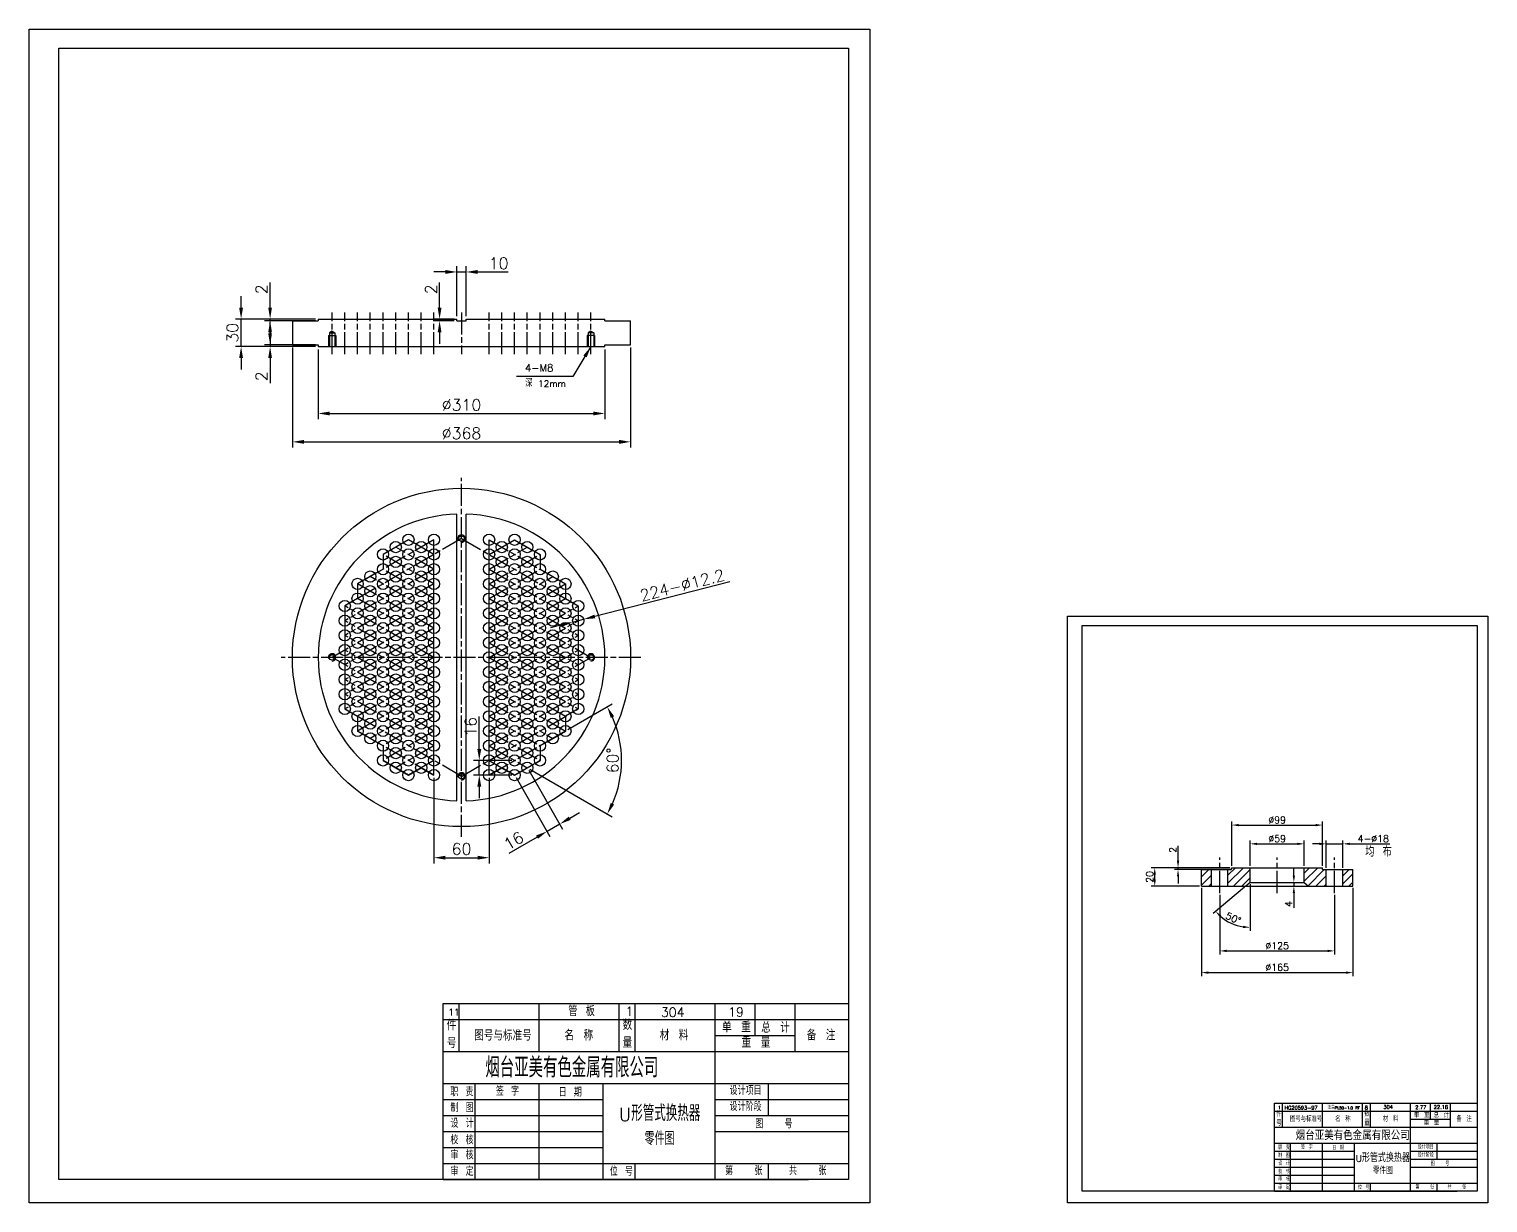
# Model space of a CAD drawing. Header units: millimetres. Extents: x 2215 to 13516, y 3399 to 7964.
# Drawn here: x 2215 to 3803, y 3401 to 4677 of the extents above; entities that cross this region are included whole.
import ezdxf

# ---------------------------------------------------------------- set-up
doc = ezdxf.new("R2010")
doc.units = ezdxf.units.MM
doc.linetypes.add('ACAD_ISO08W100', pattern=[36, 24, -3, 6, -3])
for name, color, linetype in [('中心线', 1, 'ACAD_ISO08W100'), ('实线', 6, 'Continuous'), ('文本', 4, 'Continuous'), ('标注', 3, 'Continuous')]:
    doc.layers.add(name, color=color, linetype=linetype)
doc.styles.get("Standard").update_dxf_attribs({"font": 'txt', "bigfont": 'gbcbig.shx'})
doc.dimstyles.new('ISO-25', dxfattribs={"dimtxt": 2.5, "dimasz": 2.5, "dimexe": 1.25, "dimexo": 0.625, "dimtad": 1, "dimtxsty": 'Standard', "dimcen": 2.5, "dimadec": 0, "dimazin": 0, "dimtfac": 1, "dimtmove": 0, "dimatfit": 3, "dimfxl": 0, "dimarcsym": 0})

# ---------------------------------------------------------------- blocks, each defined once
blk = doc.blocks.new('*D27')
at = {"layer": 'Defpoints', "color": 0}
for p in [(2446, 4362.1), (2529.9, 4362.1), (2529.9, 4332.1)]:
    blk.add_point(p, dxfattribs=at)
at = {"layer": '标注', "color": 3, "lineweight": -2}
for p, q in [((2446, 4374.6), (2446, 4387.1)), ((2526.8, 4362.1), (2439.8, 4362.1)), ((2446, 4332.1), (2446, 4362.1)), ((2526.8, 4332.1), (2439.8, 4332.1)), ((2446, 4319.6), (2446, 4307.1))]:
    blk.add_line(p, q, dxfattribs=at)
at = {"layer": '标注', "color": 3}
for points in [[(2443.9, 4374.6), (2448.1, 4374.6), (2446, 4362.1)], [(2443.9, 4319.6), (2448.1, 4319.6), (2446, 4332.1)]]:
    blk.add_solid(points, dxfattribs=at)
at = {"layer": '标注', "color": 4, "insert": (2436.6, 4347.1), "char_height": 12.5, "attachment_point": 5, "rotation": 90}
blk.add_mtext('30', dxfattribs=at)
blk = doc.blocks.new('*D28')
at = {"layer": 'Defpoints', "color": 0}
for p in [(2529.9, 4334.1), (2477.6, 4332.1), (2529.9, 4332.1)]:
    blk.add_point(p, dxfattribs=at)
at = {"layer": '标注', "color": 3, "lineweight": -2}
for p, q in [((2477.6, 4346.6), (2477.6, 4359.1)), ((2526.8, 4334.1), (2471.3, 4334.1)), ((2477.6, 4334.1), (2477.6, 4332.1)), ((2526.8, 4332.1), (2471.3, 4332.1)), ((2477.6, 4319.6), (2477.6, 4292.5))]:
    blk.add_line(p, q, dxfattribs=at)
at = {"layer": '标注', "color": 3}
for points in [[(2475.5, 4346.6), (2479.6, 4346.6), (2477.6, 4334.1)], [(2475.5, 4319.6), (2479.6, 4319.6), (2477.6, 4332.1)]]:
    blk.add_solid(points, dxfattribs=at)
at = {"layer": '标注', "color": 4, "insert": (2468.2, 4299.8), "char_height": 12.5, "attachment_point": 5, "rotation": 90}
blk.add_mtext('2', dxfattribs=at)
blk = doc.blocks.new('*D29')
at = {"layer": 'Defpoints', "color": 0}
for p in [(2477.6, 4362.1), (2529.9, 4362.1), (2529.9, 4360.1)]:
    blk.add_point(p, dxfattribs=at)
at = {"layer": '标注', "color": 3, "lineweight": -2}
for p, q in [((2477.6, 4374.6), (2477.6, 4401.7)), ((2526.8, 4362.1), (2471.3, 4362.1)), ((2526.8, 4360.1), (2471.3, 4360.1)), ((2477.6, 4360.1), (2477.6, 4362.1)), ((2477.6, 4347.6), (2477.6, 4335.1))]:
    blk.add_line(p, q, dxfattribs=at)
at = {"layer": '标注', "color": 3}
for points in [[(2475.5, 4374.6), (2479.6, 4374.6), (2477.6, 4362.1)], [(2475.5, 4347.6), (2479.6, 4347.6), (2477.6, 4360.1)]]:
    blk.add_solid(points, dxfattribs=at)
at = {"layer": '标注', "color": 4, "insert": (2468.2, 4394.4), "char_height": 12.5, "attachment_point": 5, "rotation": 90}
blk.add_mtext('2', dxfattribs=at)
blk = doc.blocks.new('*D30')
at = {"layer": 'Defpoints', "color": 0}
for p in [(2501.9, 4334.1), (2869.9, 4334.1), (2869.9, 4228.5)]:
    blk.add_point(p, dxfattribs=at)
at = {"layer": '标注', "color": 3, "lineweight": -2}
for p, q in [((2501.9, 4331), (2501.9, 4222.2)), ((2869.9, 4331), (2869.9, 4222.2)), ((2514.4, 4228.5), (2857.4, 4228.5))]:
    blk.add_line(p, q, dxfattribs=at)
at = {"layer": '标注', "color": 3}
for points in [[(2514.4, 4230.6), (2514.4, 4226.4), (2501.9, 4228.5)], [(2857.4, 4230.6), (2857.4, 4226.4), (2869.9, 4228.5)]]:
    blk.add_solid(points, dxfattribs=at)
at = {"layer": '标注', "color": 4, "insert": (2685.9, 4237.8), "char_height": 12.5, "attachment_point": 5}
blk.add_mtext('%%C368', dxfattribs=at)
blk = doc.blocks.new('*D31')
at = {"layer": 'Defpoints', "color": 0}
for p in [(2529.9, 4332.1), (2841.9, 4332.1), (2841.9, 4259.4)]:
    blk.add_point(p, dxfattribs=at)
at = {"layer": '标注', "color": 3, "lineweight": -2}
for p, q in [((2529.9, 4329), (2529.9, 4253.1)), ((2841.9, 4329), (2841.9, 4253.1)), ((2542.4, 4259.4), (2829.4, 4259.4))]:
    blk.add_line(p, q, dxfattribs=at)
at = {"layer": '标注', "color": 3}
for points in [[(2542.4, 4261.4), (2542.4, 4257.3), (2529.9, 4259.4)], [(2829.4, 4261.4), (2829.4, 4257.3), (2841.9, 4259.4)]]:
    blk.add_solid(points, dxfattribs=at)
at = {"layer": '标注', "color": 4, "insert": (2685.9, 4268.7), "char_height": 12.5, "attachment_point": 5}
blk.add_mtext('%%C310', dxfattribs=at)
blk = doc.blocks.new('*D32')
at = {"layer": 'Defpoints', "color": 0}
for p in [(2662, 4362.1), (2680.9, 4362.1), (2680.9, 4360.1)]:
    blk.add_point(p, dxfattribs=at)
at = {"layer": '标注', "color": 3, "lineweight": -2}
for p, q in [((2662, 4374.6), (2662, 4401.7)), ((2677.8, 4362.1), (2655.7, 4362.1)), ((2677.8, 4360.1), (2655.7, 4360.1)), ((2662, 4360.1), (2662, 4362.1)), ((2662, 4347.6), (2662, 4335.1))]:
    blk.add_line(p, q, dxfattribs=at)
at = {"layer": '标注', "color": 3}
for points in [[(2659.9, 4374.6), (2664.1, 4374.6), (2662, 4362.1)], [(2659.9, 4347.6), (2664.1, 4347.6), (2662, 4360.1)]]:
    blk.add_solid(points, dxfattribs=at)
at = {"layer": '标注', "color": 4, "insert": (2652.6, 4394.4), "char_height": 12.5, "attachment_point": 5, "rotation": 90}
blk.add_mtext('2', dxfattribs=at)
blk = doc.blocks.new('*D33')
at = {"layer": 'Defpoints', "color": 0}
for p in [(2690.9, 4413.3), (2680.9, 4362.1), (2690.9, 4362.1)]:
    blk.add_point(p, dxfattribs=at)
at = {"layer": '标注', "color": 3, "lineweight": -2}
for p, q in [((2668.4, 4413.3), (2655.9, 4413.3)), ((2680.9, 4365.2), (2680.9, 4419.5)), ((2680.9, 4413.3), (2690.9, 4413.3)), ((2690.9, 4365.2), (2690.9, 4419.5)), ((2703.4, 4413.3), (2736.7, 4413.3))]:
    blk.add_line(p, q, dxfattribs=at)
at = {"layer": '标注', "color": 3}
for points in [[(2668.4, 4415.4), (2668.4, 4411.2), (2680.9, 4413.3)], [(2703.4, 4415.4), (2703.4, 4411.2), (2690.9, 4413.3)]]:
    blk.add_solid(points, dxfattribs=at)
at = {"layer": '标注', "color": 4, "insert": (2726.3, 4422.6), "char_height": 12.5, "attachment_point": 5}
blk.add_mtext('10', dxfattribs=at)
blk = doc.blocks.new('*D34')
at = {"layer": 'Defpoints', "color": 0}
for p in [(2807, 4032.5), (2818.8, 4035.5)]:
    blk.add_point(p, dxfattribs=at)
at = {"layer": '文本', "color": 3, "lineweight": -2}
for p, q in [((2977.8, 4076.1), (2830.9, 4038.6)), ((2807, 4032.5), (2818.8, 4035.5)), ((2794.8, 4029.4), (2782.7, 4026.3))]:
    blk.add_line(p, q, dxfattribs=at)
at = {"layer": '文本', "color": 3}
for points in [[(2794.3, 4031.4), (2795.4, 4027.4), (2807, 4032.5)], [(2830.4, 4040.6), (2831.4, 4036.6), (2818.8, 4035.5)]]:
    blk.add_solid(points, dxfattribs=at)
at = {"layer": '文本', "color": 4, "insert": (2926, 4072.6), "char_height": 12.5, "attachment_point": 5, "rotation": 14.3156}
blk.add_mtext('224-%%c12.2', dxfattribs=at)
blk = doc.blocks.new('*D35')
at = {"layer": 'Defpoints', "color": 0}
for p in [(2655.9, 3866), (2715.9, 3866), (2715.9, 3776.2)]:
    blk.add_point(p, dxfattribs=at)
at = {"layer": '文本', "color": 3, "lineweight": -2}
for p, q in [((2655.9, 3862.9), (2655.9, 3770)), ((2715.9, 3862.9), (2715.9, 3770)), ((2668.4, 3776.2), (2703.4, 3776.2))]:
    blk.add_line(p, q, dxfattribs=at)
at = {"layer": '文本', "color": 3}
for points in [[(2668.4, 3778.3), (2668.4, 3774.1), (2655.9, 3776.2)], [(2703.4, 3778.3), (2703.4, 3774.1), (2715.9, 3776.2)]]:
    blk.add_solid(points, dxfattribs=at)
at = {"layer": '文本', "color": 4, "insert": (2685.9, 3785.6), "char_height": 12.5, "attachment_point": 5}
blk.add_mtext('60', dxfattribs=at)
blk = doc.blocks.new('*D36')
at = {"layer": 'Defpoints', "color": 0}
for p in [(2757.4, 3874), (2743.6, 3866), (2792.8, 3812.8)]:
    blk.add_point(p, dxfattribs=at)
at = {"layer": '文本', "color": 3, "lineweight": -2}
for p, q in [((2745.2, 3863.3), (2782, 3799.4)), ((2759, 3871.3), (2795.9, 3807.4)), ((2792.8, 3812.8), (2778.9, 3804.8)), ((2803.6, 3819.1), (2814.4, 3825.3)), ((2768.1, 3798.6), (2737.4, 3780.9))]:
    blk.add_line(p, q, dxfattribs=at)
at = {"layer": '文本', "color": 3}
for points in [[(2802.5, 3820.9), (2804.6, 3817.3), (2792.8, 3812.8)], [(2767, 3800.4), (2769.1, 3796.8), (2778.9, 3804.8)]]:
    blk.add_solid(points, dxfattribs=at)
at = {"layer": '文本', "color": 4, "insert": (2742.6, 3794.7), "char_height": 12.5, "attachment_point": 5, "rotation": 30}
blk.add_mtext('16', dxfattribs=at)
blk = doc.blocks.new('*D37')
at = {"layer": 'Defpoints', "color": 0}
for p in [(2705.2, 3882), (2743.6, 3882), (2743.6, 3866)]:
    blk.add_point(p, dxfattribs=at)
at = {"layer": '文本', "color": 3, "lineweight": -2}
for p, q in [((2705.2, 3894.5), (2705.2, 3929.9)), ((2740.5, 3882), (2698.9, 3882)), ((2705.2, 3866), (2705.2, 3882)), ((2740.5, 3866), (2698.9, 3866)), ((2705.2, 3853.5), (2705.2, 3841))]:
    blk.add_line(p, q, dxfattribs=at)
at = {"layer": '文本', "color": 3}
for points in [[(2703.1, 3894.5), (2707.3, 3894.5), (2705.2, 3882)], [(2703.1, 3853.5), (2707.3, 3853.5), (2705.2, 3866)]]:
    blk.add_solid(points, dxfattribs=at)
at = {"layer": '文本', "color": 4, "insert": (2695.8, 3918.5), "char_height": 12.5, "attachment_point": 5, "rotation": 90}
blk.add_mtext('16', dxfattribs=at)
blk = doc.blocks.new('*D38')
at = {"layer": 'Defpoints', "color": 0}
for p in [(3603, 3791.3), (3544, 3765.3), (3603, 3765.3)]:
    blk.add_point(p, dxfattribs=at)
at = {"layer": '标注', "color": 3, "lineweight": -2}
for p, q in [((3544, 3767.2), (3544, 3795)), ((3603, 3767.2), (3603, 3795)), ((3551.5, 3791.3), (3595.5, 3791.3))]:
    blk.add_line(p, q, dxfattribs=at)
at = {"layer": '标注', "color": 3}
for points in [[(3551.5, 3792.5), (3551.5, 3790), (3544, 3791.3)], [(3595.5, 3792.5), (3595.5, 3790), (3603, 3791.3)]]:
    blk.add_solid(points, dxfattribs=at)
at = {"layer": '标注', "color": 4, "insert": (3573.5, 3796.9), "char_height": 7.5, "attachment_point": 5}
blk.add_mtext('%%c59', dxfattribs=at)
blk = doc.blocks.new('*D39')
at = {"layer": 'Defpoints', "color": 0}
for p in [(3623, 3811.7), (3524, 3765.3), (3623, 3765.3)]:
    blk.add_point(p, dxfattribs=at)
at = {"layer": '标注', "color": 3, "lineweight": -2}
for p, q in [((3524, 3767.2), (3524, 3815.4)), ((3531.5, 3811.7), (3615.5, 3811.7)), ((3623, 3767.2), (3623, 3815.4))]:
    blk.add_line(p, q, dxfattribs=at)
at = {"layer": '标注', "color": 3}
for points in [[(3531.5, 3812.9), (3531.5, 3810.4), (3524, 3811.7)], [(3615.5, 3812.9), (3615.5, 3810.4), (3623, 3811.7)]]:
    blk.add_solid(points, dxfattribs=at)
at = {"layer": '标注', "color": 4, "insert": (3573.5, 3817.3), "char_height": 7.5, "attachment_point": 5}
blk.add_mtext('%%c99', dxfattribs=at)
blk = doc.blocks.new('*D40')
at = {"layer": 'Defpoints', "color": 0}
for p in [(3511, 3737.7), (3636, 3737.7), (3636, 3674.8)]:
    blk.add_point(p, dxfattribs=at)
at = {"layer": '标注', "color": 3, "lineweight": -2}
for p, q in [((3511, 3735.9), (3511, 3671.1)), ((3636, 3735.9), (3636, 3671.1)), ((3518.5, 3674.8), (3628.5, 3674.8))]:
    blk.add_line(p, q, dxfattribs=at)
at = {"layer": '标注', "color": 3}
for points in [[(3518.5, 3676.1), (3518.5, 3673.6), (3511, 3674.8)], [(3628.5, 3676.1), (3628.5, 3673.6), (3636, 3674.8)]]:
    blk.add_solid(points, dxfattribs=at)
at = {"layer": '标注', "color": 4, "insert": (3573.5, 3680.4), "char_height": 7.5, "attachment_point": 5}
blk.add_mtext('%%c125', dxfattribs=at)
blk = doc.blocks.new('*D41')
at = {"layer": 'Defpoints', "color": 0}
for p in [(3491, 3745.3), (3656, 3745.3), (3656, 3651.2)]:
    blk.add_point(p, dxfattribs=at)
at = {"layer": '标注', "color": 3, "lineweight": -2}
for p, q in [((3491, 3743.4), (3491, 3647.5)), ((3656, 3743.4), (3656, 3647.5)), ((3498.5, 3651.2), (3648.5, 3651.2))]:
    blk.add_line(p, q, dxfattribs=at)
at = {"layer": '标注', "color": 3}
for points in [[(3498.5, 3652.5), (3498.5, 3650), (3491, 3651.2)], [(3648.5, 3652.5), (3648.5, 3650), (3656, 3651.2)]]:
    blk.add_solid(points, dxfattribs=at)
at = {"layer": '标注', "color": 4, "insert": (3573.5, 3656.9), "char_height": 7.5, "attachment_point": 5}
blk.add_mtext('%%c165', dxfattribs=at)
blk = doc.blocks.new('*D42')
at = {"layer": 'Defpoints', "color": 0}
for p in [(3440.3, 3765.3), (3524, 3765.3), (3491, 3745.3)]:
    blk.add_point(p, dxfattribs=at)
at = {"layer": '标注', "color": 3, "lineweight": -2}
for p, q in [((3522.1, 3765.3), (3436.5, 3765.3)), ((3440.3, 3752.8), (3440.3, 3757.8)), ((3489.1, 3745.3), (3436.5, 3745.3))]:
    blk.add_line(p, q, dxfattribs=at)
at = {"layer": '标注', "color": 3}
for points in [[(3439, 3757.8), (3441.5, 3757.8), (3440.3, 3765.3)], [(3439, 3752.8), (3441.5, 3752.8), (3440.3, 3745.3)]]:
    blk.add_solid(points, dxfattribs=at)
at = {"layer": '标注', "color": 4, "insert": (3434.7, 3755.3), "char_height": 7.5, "attachment_point": 5, "rotation": 90}
blk.add_mtext('20', dxfattribs=at)
blk = doc.blocks.new('*D43')
at = {"layer": 'Defpoints', "color": 0}
for p in [(3465.6, 3765.3), (3524, 3765.3), (3524, 3763.3)]:
    blk.add_point(p, dxfattribs=at)
at = {"layer": '标注', "color": 3, "lineweight": -2}
for p, q in [((3465.6, 3772.8), (3465.6, 3789.1)), ((3522.1, 3765.3), (3461.9, 3765.3)), ((3522.1, 3763.3), (3461.9, 3763.3)), ((3465.6, 3763.3), (3465.6, 3765.3)), ((3465.6, 3755.8), (3465.6, 3748.3))]:
    blk.add_line(p, q, dxfattribs=at)
at = {"layer": '标注', "color": 3}
for points in [[(3464.4, 3772.8), (3466.9, 3772.8), (3465.6, 3765.3)], [(3464.4, 3755.8), (3466.9, 3755.8), (3465.6, 3763.3)]]:
    blk.add_solid(points, dxfattribs=at)
at = {"layer": '标注', "color": 4, "insert": (3460, 3784.7), "char_height": 7.5, "attachment_point": 5, "rotation": 90}
blk.add_mtext('2', dxfattribs=at)
blk = doc.blocks.new('*D44')
at = {"layer": 'Defpoints', "color": 0}
for p in [(3573.5, 3749.2), (3573.5, 3745.3), (3591.7, 3745.3)]:
    blk.add_point(p, dxfattribs=at)
at = {"layer": '标注', "color": 3, "lineweight": -2}
for p, q in [((3591.7, 3756.7), (3591.7, 3764.2)), ((3575.4, 3749.2), (3595.4, 3749.2)), ((3591.7, 3749.2), (3591.7, 3745.3)), ((3575.4, 3745.3), (3595.4, 3745.3)), ((3591.7, 3737.8), (3591.7, 3721.6))]:
    blk.add_line(p, q, dxfattribs=at)
at = {"layer": '标注', "color": 3}
for points in [[(3590.4, 3756.7), (3592.9, 3756.7), (3591.7, 3749.2)], [(3590.4, 3737.8), (3592.9, 3737.8), (3591.7, 3745.3)]]:
    blk.add_solid(points, dxfattribs=at)
at = {"layer": '标注', "color": 4, "insert": (3586.1, 3725.9), "char_height": 7.5, "attachment_point": 5, "rotation": 90}
blk.add_mtext('4', dxfattribs=at)
blk = doc.blocks.new('*D45')
at = {"layer": 'Defpoints', "color": 0}
for p in [(3544, 3765.3), (3544, 3749.2), (3544, 3749.2), (3539.3, 3745.3), (3517.1, 3708.4)]:
    blk.add_point(p, dxfattribs=at)
at = {"layer": '标注', "color": 3, "lineweight": -2}
for p, q in [((3544, 3747.4), (3544, 3696.6)), ((3537.9, 3744.1), (3503.7, 3715.4))]:
    blk.add_line(p, q, dxfattribs=at)
blk.add_arc((3544, 3749.2), 48.8, 228.8093, 261.1907, dxfattribs=at)
at = {"layer": '标注', "color": 3}
for points in [[(3510.9, 3711.6), (3512.7, 3713.4), (3506.6, 3717.8)], [(3536.6, 3702.2), (3536.4, 3699.7), (3544, 3700.4)]]:
    blk.add_solid(points, dxfattribs=at)
at = {"layer": '标注', "color": 4, "insert": (3525.8, 3710.3), "char_height": 7.5, "attachment_point": 5, "rotation": 335}
blk.add_mtext('50°', dxfattribs=at)
blk = doc.blocks.new('*D46')
at = {"layer": 'Defpoints', "color": 0}
for p in [(3645, 3791.3), (3627, 3763.3), (3645, 3763.3)]:
    blk.add_point(p, dxfattribs=at)
at = {"layer": '标注', "color": 3, "lineweight": -2}
for p, q in [((3627, 3765.2), (3627, 3795)), ((3645, 3765.2), (3645, 3795)), ((3619.5, 3791.3), (3612, 3791.3)), ((3627, 3791.3), (3645, 3791.3)), ((3652.5, 3791.3), (3696.2, 3791.3))]:
    blk.add_line(p, q, dxfattribs=at)
at = {"layer": '标注', "color": 3}
for points in [[(3619.5, 3792.5), (3619.5, 3790), (3627, 3791.3)], [(3652.5, 3792.5), (3652.5, 3790), (3645, 3791.3)]]:
    blk.add_solid(points, dxfattribs=at)
at = {"layer": '标注', "color": 4, "insert": (3678.1, 3796.9), "char_height": 7.5, "attachment_point": 5}
blk.add_mtext('4-%%c18', dxfattribs=at)
blk = doc.blocks.new('*D100')
at = {"layer": 'Defpoints', "color": 0}
for p in [(2799, 3914), (2715.9, 3898), (2757.4, 3874), (2715.9, 3866), (2858.3, 3861.8)]:
    blk.add_point(p, dxfattribs=at)
at = {"layer": '标注', "color": 3, "lineweight": -2}
for p, q in [((2801.7, 3915.6), (2849.9, 3943.4)), ((2760.2, 3872.4), (2849.9, 3820.6))]:
    blk.add_line(p, q, dxfattribs=at)
blk.add_arc((2743.6, 3882), 116.5, 336.1516, 23.8484, dxfattribs=at)
at = {"layer": '标注', "color": 3}
for points in [[(2848.3, 3928.2), (2852, 3930), (2844.5, 3940.2)], [(2852, 3834), (2848.3, 3835.9), (2844.5, 3823.8)]]:
    blk.add_solid(points, dxfattribs=at)
at = {"layer": '标注', "color": 4, "insert": (2850.3, 3882), "char_height": 12.5, "attachment_point": 5, "rotation": 90}
blk.add_mtext('60°', dxfattribs=at)

msp = doc.modelspace()

# ---------------------------------------------------------------- hatches: boundary and pattern name
at = {"layer": '实线'}
h = msp.add_hatch(dxfattribs=at)
h.set_pattern_fill('ANSI31', color=256, scale=2, style=0)
h.set_pattern_definition([(45, (-425.919, 0), (-4.490128, 4.490128), [])])
h.paths.add_polyline_path([(3501.981, 3763.311), (3490.981, 3763.311), (3490.981, 3745.311), (3501.981, 3745.311)])
h.paths.add_polyline_path([(3539.314, 3745.311), (3543.981, 3749.227), (3543.981, 3765.311), (3523.981, 3765.311), (3523.981, 3763.311), (3519.981, 3763.311), (3519.981, 3745.311)])
h.paths.add_polyline_path([(3602.981, 3765.311), (3602.981, 3749.227), (3607.648, 3745.311), (3626.981, 3745.311), (3626.981, 3763.311), (3622.981, 3763.311), (3622.981, 3765.311)])
h.paths.add_polyline_path([(3655.981, 3763.311), (3644.981, 3763.311), (3644.981, 3745.311), (3655.981, 3745.311)])

# ---------------------------------------------------------------- linework, layer by layer
at = {"layer": '中心线'}
for p, q in [((2545.026, 4323.8), (2545.026, 4369.258)), ((2558.882, 4323.8), (2558.882, 4369.258)), ((2572.738, 4323.8), (2572.738, 4369.258)), ((2586.595, 4323.8), (2586.595, 4369.258)), ((2600.451, 4323.8), (2600.451, 4369.258)), ((2614.308, 4323.8), (2614.308, 4369.258)), ((2628.164, 4323.8), (2628.164, 4369.258)), ((2642.02, 4323.8), (2642.02, 4369.258)), ((2655.877, 4323.8), (2655.877, 4369.258)), ((2685.877, 4369.258), (2685.877, 4323.8)), ((2715.877, 4323.8), (2715.877, 4369.258)), ((2729.733, 4323.8), (2729.733, 4369.258)), ((2743.59, 4323.8), (2743.59, 4369.258)), ((2757.446, 4323.8), (2757.446, 4369.258)), ((2771.303, 4323.8), (2771.303, 4369.258)), ((2785.159, 4323.8), (2785.159, 4369.258)), ((2799.015, 4323.8), (2799.015, 4369.258)), ((2812.872, 4323.8), (2812.872, 4369.258)), ((2826.728, 4323.8), (2826.728, 4369.258)), ((2685.877, 3798.759), (2685.877, 4189.257)), ((2685.877, 4123.328), (2558.882, 4050.008)), ((2655.877, 4122.008), (2572.738, 4074.008)), ((2628.164, 4122.008), (2600.451, 4106.008)), ((2655.877, 4090.008), (2614.308, 4114.008)), ((2655.877, 4106.008), (2628.164, 4122.008)), ((2655.877, 3866.008), (2655.877, 4122.008)), ((2685.877, 4123.328), (2812.872, 4050.008)), ((2715.877, 3866.008), (2715.877, 4122.008)), ((2715.877, 4106.008), (2743.59, 4122.008)), ((2715.877, 4122.008), (2799.015, 4074.008)), ((2715.877, 4090.008), (2757.446, 4114.008)), ((2743.59, 4122.008), (2771.303, 4106.008)), ((2655.877, 4074.008), (2600.451, 4106.008)), ((2715.877, 4074.008), (2771.303, 4106.008)), ((2655.877, 4090.008), (2558.882, 4034.008)), ((2655.877, 4042.008), (2586.595, 4082.008)), ((2655.877, 4058.008), (2600.451, 4090.008)), ((2715.877, 4058.008), (2771.303, 4090.008)), ((2715.877, 4090.008), (2812.872, 4034.008)), ((2715.877, 4042.008), (2785.159, 4082.008)), ((2655.877, 4074.008), (2558.882, 4018.008)), ((2655.877, 4026.008), (2572.738, 4074.008)), ((2715.877, 4026.008), (2799.015, 4074.008)), ((2715.877, 4074.008), (2812.872, 4018.008)), ((2655.877, 4058.008), (2545.026, 3994.008)), ((2655.877, 3994.008), (2558.882, 4050.008)), ((2655.877, 4010.008), (2572.738, 4058.008)), ((2715.877, 4010.008), (2799.015, 4058.008)), ((2715.877, 4058.008), (2826.728, 3994.008)), ((2715.877, 3994.008), (2812.872, 4050.008)), ((2655.877, 4042.008), (2558.882, 3986.008)), ((2655.877, 3978.008), (2558.882, 4034.008)), ((2715.877, 4042.008), (2812.872, 3986.008)), ((2715.877, 3978.008), (2812.872, 4034.008)), ((2655.877, 4026.008), (2558.882, 3970.008)), ((2655.877, 3962.008), (2558.882, 4018.008)), ((2715.877, 4026.008), (2812.872, 3970.008)), ((2715.877, 3962.008), (2812.872, 4018.008)), ((2655.877, 4010.008), (2558.882, 3954.008)), ((2655.877, 3946.008), (2558.882, 4002.008)), ((2715.877, 4010.008), (2812.872, 3954.008)), ((2715.877, 3946.008), (2812.872, 4002.008)), ((2881.125, 3994.008), (2489.487, 3994.008)), ((2655.877, 3930.008), (2545.026, 3994.008)), ((2655.877, 3994.008), (2558.882, 3938.008)), ((2715.877, 3930.008), (2826.728, 3994.008)), ((2715.877, 3994.008), (2812.872, 3938.008)), ((2655.877, 3914.008), (2558.882, 3970.008)), ((2655.877, 3978.008), (2572.738, 3930.008)), ((2715.877, 3978.008), (2799.015, 3930.008)), ((2715.877, 3914.008), (2812.872, 3970.008)), ((2655.877, 3898.008), (2558.882, 3954.008)), ((2655.877, 3962.008), (2572.738, 3914.008)), ((2715.877, 3962.008), (2799.015, 3914.008)), ((2715.877, 3898.008), (2812.872, 3954.008)), ((2685.877, 3864.687), (2558.882, 3938.008)), ((2655.877, 3946.008), (2586.595, 3906.008)), ((2685.877, 3864.687), (2812.872, 3938.008)), ((2715.877, 3946.008), (2785.159, 3906.008)), ((2655.877, 3930.008), (2600.451, 3898.008)), ((2715.877, 3930.008), (2771.303, 3898.008)), ((2655.877, 3866.008), (2572.738, 3914.008)), ((2655.877, 3914.008), (2600.451, 3882.008)), ((2715.877, 3866.008), (2799.015, 3914.008)), ((2715.877, 3914.008), (2771.303, 3882.008)), ((2655.877, 3898.008), (2614.308, 3874.008)), ((2715.877, 3898.008), (2757.446, 3874.008)), ((2628.164, 3866.008), (2600.451, 3882.008)), ((2655.877, 3882.008), (2628.164, 3866.008)), ((2715.877, 3882.008), (2743.59, 3866.008)), ((2743.59, 3866.008), (2771.303, 3882.008)), ((3510.981, 3737.746), (3510.981, 3776.295)), ((3573.481, 3737.746), (3573.481, 3776.295)), ((3635.981, 3737.746), (3635.981, 3776.295))]:
    msp.add_line(p, q, dxfattribs=at)
at = {"layer": '实线'}
for p, q in [((2501.877, 4360.113), (2529.877, 4360.113)), ((2501.877, 4360.113), (2501.877, 4334.113)), ((2529.877, 4362.113), (2529.877, 4360.113)), ((2529.877, 4362.113), (2680.877, 4362.113)), ((2680.877, 4360.113), (2680.877, 4362.113)), ((2680.877, 4360.113), (2690.877, 4360.113)), ((2690.877, 4360.113), (2690.877, 4362.113)), ((2690.877, 4362.113), (2841.877, 4362.113)), ((2841.877, 4360.113), (2841.877, 4362.113)), ((2841.877, 4360.113), (2869.877, 4360.113)), ((2869.877, 4334.113), (2869.877, 4360.113)), ((2501.877, 4334.113), (2529.877, 4334.113)), ((2529.877, 4334.113), (2529.877, 4332.113)), ((2541.026, 4344.113), (2549.026, 4344.113)), ((2541.026, 4344.113), (2541.026, 4332.113)), ((2545.026, 4348.845), (2542.026, 4347.113)), ((2542.026, 4347.113), (2542.026, 4332.113)), ((2542.026, 4347.113), (2548.026, 4347.113)), ((2545.026, 4348.845), (2548.026, 4347.113)), ((2548.026, 4347.113), (2548.026, 4332.113)), ((2549.026, 4344.113), (2549.026, 4332.113)), ((2830.728, 4344.113), (2822.728, 4344.113)), ((2822.728, 4344.113), (2822.728, 4332.113)), ((2826.728, 4348.845), (2823.728, 4347.113)), ((2829.728, 4347.113), (2823.728, 4347.113)), ((2823.728, 4347.113), (2823.728, 4332.113)), ((2826.728, 4348.845), (2829.728, 4347.113)), ((2829.728, 4347.113), (2829.728, 4332.113)), ((2830.728, 4344.113), (2830.728, 4332.113)), ((2841.877, 4332.113), (2841.877, 4334.113)), ((2841.877, 4334.113), (2869.877, 4334.113)), ((2529.877, 4332.113), (2841.877, 4332.113)), ((2680.877, 3838.088), (2680.877, 4149.928)), ((2690.877, 3838.088), (2690.877, 4149.928)), ((2628.164, 4122.008), (2600.451, 4106.008)), ((2642.02, 4114.008), (2628.164, 4122.008)), ((2655.877, 4122.008), (2642.02, 4114.008)), ((2655.877, 3866.008), (2655.877, 4122.008)), ((2715.877, 3866.008), (2715.877, 4122.008)), ((2715.877, 4122.008), (2729.733, 4114.008)), ((2729.733, 4114.008), (2743.59, 4122.008)), ((2743.59, 4122.008), (2771.303, 4106.008)), ((2600.451, 4106.008), (2600.451, 4090.008)), ((2771.303, 4106.008), (2771.303, 4090.008)), ((2600.451, 4090.008), (2572.738, 4074.008)), ((2771.303, 4090.008), (2799.015, 4074.008)), ((2572.738, 4074.008), (2572.738, 4058.008)), ((2799.015, 4074.008), (2799.015, 4058.008)), ((2572.738, 4058.008), (2558.882, 4050.008)), ((2558.882, 4050.008), (2558.882, 3938.008)), ((2799.015, 4058.008), (2812.872, 4050.008)), ((2812.872, 4050.008), (2812.872, 3938.008)), ((2558.882, 3938.008), (2572.738, 3930.008)), ((2812.872, 3938.008), (2799.015, 3930.008)), ((2572.738, 3930.008), (2572.738, 3914.008)), ((2799.015, 3930.008), (2799.015, 3914.008)), ((2572.738, 3914.008), (2600.451, 3898.008)), ((2799.015, 3914.008), (2771.303, 3898.008)), ((2600.451, 3898.008), (2600.451, 3882.008)), ((2771.303, 3898.008), (2771.303, 3882.008)), ((2600.451, 3882.008), (2628.164, 3866.008)), ((2628.164, 3866.008), (2642.02, 3874.008)), ((2642.02, 3874.008), (2655.877, 3866.008)), ((2729.733, 3874.008), (2715.877, 3866.008)), ((2743.59, 3866.008), (2729.733, 3874.008)), ((2771.303, 3882.008), (2743.59, 3866.008)), ((3490.981, 3763.311), (3523.981, 3763.311)), ((3490.981, 3745.311), (3490.981, 3763.311)), ((3501.981, 3745.311), (3501.981, 3763.311)), ((3519.981, 3745.311), (3519.981, 3763.311)), ((3523.981, 3765.311), (3622.981, 3765.311)), ((3523.981, 3763.311), (3523.981, 3765.311)), ((3543.981, 3749.227), (3543.981, 3765.311)), ((3602.981, 3749.227), (3602.981, 3765.311)), ((3622.981, 3763.311), (3622.981, 3765.311)), ((3622.981, 3763.311), (3655.981, 3763.311)), ((3626.981, 3745.311), (3626.981, 3763.311)), ((3644.981, 3745.311), (3644.981, 3763.311)), ((3655.981, 3745.311), (3655.981, 3763.311)), ((3543.981, 3749.227), (3539.314, 3745.311)), ((3543.981, 3749.227), (3602.981, 3749.227)), ((3602.981, 3749.227), (3607.648, 3745.311)), ((3490.981, 3745.311), (3539.314, 3745.311)), ((3539.314, 3745.311), (3607.648, 3745.311)), ((3607.648, 3745.311), (3655.981, 3745.311))]:
    msp.add_line(p, q, dxfattribs=at)
for centre, radius in [((2685.877, 3994.008), 184), ((2628.164, 4122.008), 6.1), ((2655.877, 4122.008), 6.1), ((2715.877, 4122.008), 6.1), ((2743.59, 4122.008), 6.1), ((2600.451, 4106.008), 6.1), ((2614.308, 4114.008), 6.1), ((2628.164, 4106.008), 6.1), ((2642.02, 4114.008), 6.1), ((2655.877, 4106.008), 6.1), ((2685.877, 4123.328), 3), ((2715.877, 4106.008), 6.1), ((2729.733, 4114.008), 6.1), ((2743.59, 4106.008), 6.1), ((2757.446, 4114.008), 6.1), ((2771.303, 4106.008), 6.1), ((2600.451, 4090.008), 6.1), ((2614.308, 4098.008), 6.1), ((2628.164, 4090.008), 6.1), ((2642.02, 4098.008), 6.1), ((2655.877, 4090.008), 6.1), ((2715.877, 4090.008), 6.1), ((2729.733, 4098.008), 6.1), ((2743.59, 4090.008), 6.1), ((2757.446, 4098.008), 6.1), ((2771.303, 4090.008), 6.1), ((2572.738, 4074.008), 6.1), ((2586.595, 4082.008), 6.1), ((2600.451, 4074.008), 6.1), ((2614.308, 4082.008), 6.1), ((2628.164, 4074.008), 6.1), ((2642.02, 4082.008), 6.1), ((2655.877, 4074.008), 6.1), ((2715.877, 4074.008), 6.1), ((2729.733, 4082.008), 6.1), ((2743.59, 4074.008), 6.1), ((2757.446, 4082.008), 6.1), ((2771.303, 4074.008), 6.1), ((2785.159, 4082.008), 6.1), ((2799.015, 4074.008), 6.1), ((2572.738, 4058.008), 6.1), ((2586.595, 4066.008), 6.1), ((2600.451, 4058.008), 6.1), ((2614.308, 4066.008), 6.1), ((2628.164, 4058.008), 6.1), ((2642.02, 4066.008), 6.1), ((2655.877, 4058.008), 6.1), ((2715.877, 4058.008), 6.1), ((2729.733, 4066.008), 6.1), ((2743.59, 4058.008), 6.1), ((2757.446, 4066.008), 6.1), ((2771.303, 4058.008), 6.1), ((2785.159, 4066.008), 6.1), ((2799.015, 4058.008), 6.1), ((2558.882, 4050.008), 6.1), ((2572.738, 4042.008), 6.1), ((2586.595, 4050.008), 6.1), ((2600.451, 4042.008), 6.1), ((2614.308, 4050.008), 6.1), ((2628.164, 4042.008), 6.1), ((2642.02, 4050.008), 6.1), ((2655.877, 4042.008), 6.1), ((2715.877, 4042.008), 6.1), ((2729.733, 4050.008), 6.1), ((2743.59, 4042.008), 6.1), ((2757.446, 4050.008), 6.1), ((2771.303, 4042.008), 6.1), ((2785.159, 4050.008), 6.1), ((2799.015, 4042.008), 6.1), ((2812.872, 4050.008), 6.1), ((2558.882, 4034.008), 6.1), ((2572.738, 4026.008), 6.1), ((2586.595, 4034.008), 6.1), ((2600.451, 4026.008), 6.1), ((2614.308, 4034.008), 6.1), ((2628.164, 4026.008), 6.1), ((2642.02, 4034.008), 6.1), ((2655.877, 4026.008), 6.1), ((2715.877, 4026.008), 6.1), ((2729.733, 4034.008), 6.1), ((2743.59, 4026.008), 6.1), ((2757.446, 4034.008), 6.1), ((2771.303, 4026.008), 6.1), ((2785.159, 4034.008), 6.1), ((2799.015, 4026.008), 6.1), ((2812.872, 4034.008), 6.1), ((2558.882, 4018.008), 6.1), ((2572.738, 4010.008), 6.1), ((2586.595, 4018.008), 6.1), ((2600.451, 4010.008), 6.1), ((2614.308, 4018.008), 6.1), ((2628.164, 4010.008), 6.1), ((2642.02, 4018.008), 6.1), ((2655.877, 4010.008), 6.1), ((2715.877, 4010.008), 6.1), ((2729.733, 4018.008), 6.1), ((2743.59, 4010.008), 6.1), ((2757.446, 4018.008), 6.1), ((2771.303, 4010.008), 6.1), ((2785.159, 4018.008), 6.1), ((2799.015, 4010.008), 6.1), ((2812.872, 4018.008), 6.1), ((2558.882, 4002.008), 6.1), ((2586.595, 4002.008), 6.1), ((2614.308, 4002.008), 6.1), ((2642.02, 4002.008), 6.1), ((2729.733, 4002.008), 6.1), ((2757.446, 4002.008), 6.1), ((2785.159, 4002.008), 6.1), ((2812.872, 4002.008), 6.1), ((2545.026, 3994.008), 3), ((2558.882, 3986.008), 6.1), ((2572.738, 3994.008), 6.1), ((2586.595, 3986.008), 6.1), ((2600.451, 3994.008), 6.1), ((2614.308, 3986.008), 6.1), ((2628.164, 3994.008), 6.1), ((2642.02, 3986.008), 6.1), ((2655.877, 3994.008), 6.1), ((2715.877, 3994.008), 6.1), ((2729.733, 3986.008), 6.1), ((2743.59, 3994.008), 6.1), ((2757.446, 3986.008), 6.1), ((2771.303, 3994.008), 6.1), ((2785.159, 3986.008), 6.1), ((2799.015, 3994.008), 6.1), ((2812.872, 3986.008), 6.1), ((2826.728, 3994.008), 3), ((2558.882, 3970.008), 6.1), ((2572.738, 3978.008), 6.1), ((2586.595, 3970.008), 6.1), ((2600.451, 3978.008), 6.1), ((2614.308, 3970.008), 6.1), ((2628.164, 3978.008), 6.1), ((2642.02, 3970.008), 6.1), ((2655.877, 3978.008), 6.1), ((2715.877, 3978.008), 6.1), ((2729.733, 3970.008), 6.1), ((2743.59, 3978.008), 6.1), ((2757.446, 3970.008), 6.1), ((2771.303, 3978.008), 6.1), ((2785.159, 3970.008), 6.1), ((2799.015, 3978.008), 6.1), ((2812.872, 3970.008), 6.1), ((2558.882, 3954.008), 6.1), ((2572.738, 3962.008), 6.1), ((2586.595, 3954.008), 6.1), ((2600.451, 3962.008), 6.1), ((2614.308, 3954.008), 6.1), ((2628.164, 3962.008), 6.1), ((2642.02, 3954.008), 6.1), ((2655.877, 3962.008), 6.1), ((2715.877, 3962.008), 6.1), ((2729.733, 3954.008), 6.1), ((2743.59, 3962.008), 6.1), ((2757.446, 3954.008), 6.1), ((2771.303, 3962.008), 6.1), ((2785.159, 3954.008), 6.1), ((2799.015, 3962.008), 6.1), ((2812.872, 3954.008), 6.1), ((2558.882, 3938.008), 6.1), ((2572.738, 3946.008), 6.1), ((2586.595, 3938.008), 6.1), ((2600.451, 3946.008), 6.1), ((2614.308, 3938.008), 6.1), ((2628.164, 3946.008), 6.1), ((2642.02, 3938.008), 6.1), ((2655.877, 3946.008), 6.1), ((2715.877, 3946.008), 6.1), ((2729.733, 3938.008), 6.1), ((2743.59, 3946.008), 6.1), ((2757.446, 3938.008), 6.1), ((2771.303, 3946.008), 6.1), ((2785.159, 3938.008), 6.1), ((2799.015, 3946.008), 6.1), ((2812.872, 3938.008), 6.1), ((2572.738, 3930.008), 6.1), ((2586.595, 3922.008), 6.1), ((2600.451, 3930.008), 6.1), ((2614.308, 3922.008), 6.1), ((2628.164, 3930.008), 6.1), ((2642.02, 3922.008), 6.1), ((2655.877, 3930.008), 6.1), ((2715.877, 3930.008), 6.1), ((2729.733, 3922.008), 6.1), ((2743.59, 3930.008), 6.1), ((2757.446, 3922.008), 6.1), ((2771.303, 3930.008), 6.1), ((2785.159, 3922.008), 6.1), ((2799.015, 3930.008), 6.1), ((2572.738, 3914.008), 6.1), ((2586.595, 3906.008), 6.1), ((2600.451, 3914.008), 6.1), ((2614.308, 3906.008), 6.1), ((2628.164, 3914.008), 6.1), ((2642.02, 3906.008), 6.1), ((2655.877, 3914.008), 6.1), ((2715.877, 3914.008), 6.1), ((2729.733, 3906.008), 6.1), ((2743.59, 3914.008), 6.1), ((2757.446, 3906.008), 6.1), ((2771.303, 3914.008), 6.1), ((2785.159, 3906.008), 6.1), ((2799.015, 3914.008), 6.1), ((2600.451, 3898.008), 6.1), ((2614.308, 3890.008), 6.1), ((2628.164, 3898.008), 6.1), ((2642.02, 3890.008), 6.1), ((2655.877, 3898.008), 6.1), ((2715.877, 3898.008), 6.1), ((2729.733, 3890.008), 6.1), ((2743.59, 3898.008), 6.1), ((2757.446, 3890.008), 6.1), ((2771.303, 3898.008), 6.1), ((2600.451, 3882.008), 6.1), ((2614.308, 3874.008), 6.1), ((2628.164, 3882.008), 6.1), ((2642.02, 3874.008), 6.1), ((2655.877, 3882.008), 6.1), ((2715.877, 3882.008), 6.1), ((2729.733, 3874.008), 6.1), ((2743.59, 3882.008), 6.1), ((2757.446, 3874.008), 6.1), ((2771.303, 3882.008), 6.1), ((2628.164, 3866.008), 6.1), ((2655.877, 3866.008), 6.1), ((2685.877, 3864.687), 3), ((2715.877, 3866.008), 6.1), ((2743.59, 3866.008), 6.1)]:
    msp.add_circle(centre, radius, dxfattribs=at)
for centre, radius, start, end in [((2685.877, 3994.008), 156, 91.836718, 268.163282), ((2685.877, 3994.008), 156, 271.836718, 88.163282), ((2685.877, 4123.328), 4, 270, 194.359309), ((2545.026, 3994.008), 4, 270, 194.359309), ((2826.728, 3994.008), 4, 270, 194.359309), ((2685.877, 3864.687), 4, 270, 194.359309)]:
    msp.add_arc(centre, radius, start, end, dxfattribs=at)
at = {"layer": '标注'}
for p, q in [((2665.858, 3426.06), (2665.858, 3617.661)), ((2665.858, 3617.661), (3107.12, 3617.661)), ((2665.858, 3617.661), (3107.12, 3617.661)), ((2683.276, 3565.406), (2683.276, 3617.661)), ((2770.368, 3565.406), (2770.368, 3617.661)), ((2857.459, 3565.406), (2857.459, 3617.661)), ((2874.877, 3565.406), (2874.877, 3617.661)), ((2961.968, 3530.57), (2961.968, 3617.661)), ((3005.514, 3582.825), (3005.514, 3617.661)), ((3049.059, 3565.406), (3049.059, 3617.661)), ((2665.858, 3600.243), (3107.12, 3600.243)), ((2961.968, 3582.825), (3049.059, 3582.825)), ((2665.858, 3565.406), (3107.12, 3565.406)), ((2665.858, 3426.06), (2665.858, 3530.57)), ((2665.858, 3426.06), (2665.858, 3530.57)), ((2665.858, 3530.57), (3107.12, 3530.57)), ((2700.695, 3426.06), (2700.695, 3530.57)), ((2770.368, 3426.06), (2770.368, 3530.57)), ((2840.041, 3426.06), (2840.041, 3530.57)), ((2961.968, 3426.06), (2961.968, 3530.57)), ((3020.029, 3495.733), (3020.029, 3530.57)), ((2665.858, 3513.152), (2840.041, 3513.152)), ((2961.968, 3513.152), (3107.12, 3513.152)), ((3570.647, 3413.451), (3570.647, 3509.251)), ((3570.647, 3509.251), (3791.278, 3509.251)), ((3570.647, 3509.251), (3791.278, 3509.251)), ((3579.356, 3483.124), (3579.356, 3509.251)), ((3622.901, 3483.124), (3622.901, 3509.251)), ((3666.447, 3483.124), (3666.447, 3509.251)), ((3675.156, 3483.124), (3675.156, 3509.251)), ((3718.702, 3465.706), (3718.702, 3509.251)), ((3740.474, 3491.833), (3740.474, 3509.251)), ((3762.247, 3483.124), (3762.247, 3509.251)), ((2665.858, 3495.733), (2840.041, 3495.733)), ((2961.968, 3495.733), (3107.12, 3495.733)), ((3570.647, 3500.542), (3791.278, 3500.542)), ((2665.858, 3478.315), (2840.041, 3478.315)), ((2961.968, 3478.315), (3107.12, 3478.315)), ((3570.647, 3483.124), (3791.278, 3483.124)), ((3718.702, 3491.833), (3762.247, 3491.833)), ((2665.858, 3460.897), (2840.041, 3460.897)), ((3570.647, 3413.451), (3570.647, 3465.706)), ((3570.647, 3413.451), (3570.647, 3465.706)), ((3570.647, 3465.706), (3791.278, 3465.706)), ((3588.065, 3413.451), (3588.065, 3465.706)), ((3622.901, 3413.451), (3622.901, 3465.706)), ((3657.738, 3413.451), (3657.738, 3465.706)), ((3718.702, 3413.451), (3718.702, 3465.706)), ((3747.732, 3448.287), (3747.732, 3465.706)), ((3570.647, 3456.996), (3657.738, 3456.996)), ((3570.647, 3448.287), (3657.738, 3448.287)), ((3718.702, 3456.996), (3791.278, 3456.996)), ((3718.702, 3448.287), (3791.278, 3448.287)), ((2665.858, 3443.479), (3107.12, 3443.479)), ((2874.877, 3426.06), (2874.877, 3443.479)), ((3020.029, 3426.06), (3020.029, 3443.479)), ((3570.647, 3439.578), (3657.738, 3439.578)), ((3570.647, 3430.869), (3657.738, 3430.869)), ((3718.702, 3439.578), (3791.278, 3439.578)), ((2665.858, 3426.06), (3063.575, 3426.06)), ((3570.647, 3422.16), (3791.278, 3422.16)), ((3570.647, 3413.451), (3769.505, 3413.451)), ((3675.156, 3413.451), (3675.156, 3422.16)), ((3747.732, 3413.451), (3747.732, 3422.16))]:
    msp.add_line(p, q, dxfattribs=at)
for points in [[(2215.378, 4677.352), (3130.057, 4677.352), (3130.057, 3400.841), (2215.378, 3400.841)], [(2247.488, 4656.718), (3107.12, 4656.718), (3107.12, 3426.06), (2247.488, 3426.06)], [(3345.406, 4039.096), (3802.746, 4039.096), (3802.746, 3400.841), (3345.406, 3400.841)], [(3361.462, 4028.78), (3791.278, 4028.78), (3791.278, 3413.451), (3361.462, 3413.451)]]:
    msp.add_lwpolyline(points, close=True, dxfattribs=at)

# ---------------------------------------------------------------- texts
at = {"layer": '文本'}
for s, insert, char_height, width, attachment_point in [('4-M8', (2754.962, 4313.023), 8, 63.06424, 1), ('深{\\H0.875x; 12mm}', (2755.152, 4296.388), 8, 54.54529, 1), ('均 布', (3669.304, 3787.527), 10, 59.49103, 1), ('11', (2671.382, 3611.713), 7.2576, 23.35651, 1), ('管 板 ', (2802.119, 3614.041), 10, 181.11171, 1), ('1', (2864.22, 3614.112), 10, 42.76249, 1), ('304', (2902.789, 3613.18), 10, 179.85399, 1), ('19', (2975.995, 3613.343), 10, 99.35989, 1), ('件\\P号', (2669.838, 3600.014), 11.612, 15.90313, 1), ('图号与标准号', (2699.601, 3588.901), 11.6122, 84.56623, 1), ('名 称', (2797.846, 3588.991), 11.6122, 118.98206, 1), ('数\\P量', (2861.191, 3600.425), 11.612, 15.90313, 1), ('材 料', (2901.509, 3589.191), 11.6122, 118.98206, 1), ('单 重', (2969.423, 3597.903), 11.6122, 118.98206, 1), ('总 计', (3011.926, 3597.441), 11.6122, 118.98206, 1), ('备 注', (3061.537, 3589.191), 11.6122, 118.98206, 1), ('重 量', (2990.674, 3581.279), 11.6122, 118.98206, 1), ('烟台亚美有色金属有限公司', (2711.872, 3558.938), 21.7728, 296.11008, 1), ('职 责', (2673.806, 3525.573), 8.7091, 56.60374, 1), ('签 字', (2723.334, 3526.362), 8.7091, 47.26942, 1), ('日 期', (2791.544, 3525.238), 8.7091, 47.83214, 1), ('设计项目', (2977.556, 3527.029), 8.7091, 58.0608, 1), ('制 图', (2673.806, 3508.285), 8.7091, 56.60374, 1), ('{\\H0.8267x;U}形管式换热器\\P{\\H0.8333x;零件图}', (2901.394, 3507.246), 17.41824, 116.79249, 2), ('设计阶段', (2977.556, 3509.61), 8.7091, 58.0608, 1), ('设 计', (2673.806, 3491.441), 8.7091, 56.60374, 1), ('件\\P号', (3572.637, 3500.428), 5.806, 7.95157, 1), ('1', (3574.356, 3506.277), 3.629, 11.67825, 1), ('HG20593-97', (3581.685, 3506.16), 4, 181.11171, 1), ('图号与标准号', (3587.518, 3494.871), 5.8061, 42.28311, 1), ('法兰{\\H0.75x;PL50-1.0 RF}', (3628.194, 3506.614), 4, 181.11171, 1), ('名 称', (3636.64, 3494.916), 5.8061, 59.49103, 1), ('数\\P量', (3668.313, 3500.633), 5.806, 7.95157, 1), ('8', (3668.806, 3506.405), 4, 21.38125, 1), ('材 料', (3688.472, 3495.016), 5.8061, 59.49103, 1), ('304', (3689.112, 3507.011), 4, 89.92699, 1), ('单 重', (3722.429, 3499.372), 5.8061, 59.49103, 1), ('2.77', (3723.746, 3506.583), 4, 83.00953, 1), ('总 计', (3743.68, 3499.141), 5.8061, 59.49103, 1), ('22.16', (3743.944, 3506.907), 4, 99.35989, 1), ('备 注', (3768.486, 3495.016), 5.8061, 59.49103, 1), ('图   号', (3005.435, 3490.735), 8.7091, 118.98206, 1), ('烟台亚美有色金属有限公司', (3593.653, 3479.89), 10.8864, 148.05504, 1), ('重 量', (3733.055, 3491.06), 5.8061, 59.49103, 1), ('校 核', (2673.806, 3473.267), 8.7091, 56.60374, 1), ('职 责', (3574.621, 3463.207), 4.3546, 28.30187, 1), ('签 字', (3599.384, 3463.602), 4.3546, 23.63471, 1), ('日 期', (3633.489, 3463.039), 4.3546, 23.91607, 1), ('设计项目', (3726.496, 3463.935), 4.3546, 29.0304, 1), ('审 核', (2673.806, 3456.866), 8.7091, 56.60374, 1), ('制 图', (3574.621, 3454.563), 4.3546, 28.30187, 1), ('设 计', (3574.621, 3446.141), 4.3546, 28.30187, 1), ('{\\H0.8267x;U}形管式换热器\\P{\\H0.8333x;零件图}', (3688.415, 3454.044), 8.70912, 58.39624, 2), ('设计阶段', (3726.496, 3455.226), 4.3546, 29.0304, 1), ('图   号', (3740.435, 3445.788), 4.3546, 59.49103, 1), ('审 定', (2673.806, 3439.135), 8.7091, 56.60374, 1), ('位 号', (2847.29, 3439.104), 8.7091, 32.58159, 1), ('第   张', (2972.707, 3439.803), 8.7091, 118.98206, 1), ('共   张', (3042.279, 3439.803), 8.7091, 118.98206, 1), ('校 核', (3574.621, 3437.054), 4.3546, 28.30187, 1), ('审 核', (3574.621, 3428.854), 4.3546, 28.30187, 1), ('审 定', (3574.621, 3419.988), 4.3546, 28.30187, 1), ('位 号', (3661.363, 3419.973), 4.3546, 16.2908, 1), ('第   张', (3724.071, 3420.322), 4.3546, 59.49103, 1), ('共   张', (3758.857, 3420.322), 4.3546, 59.49103, 1)]:
    msp.add_mtext(s, dxfattribs=dict(at, insert=insert, char_height=char_height, width=width, attachment_point=attachment_point))

# ---------------------------------------------------------------- dimensions: what is measured, and where the dimension line sits
dim = msp.add_diameter_dim_2p(p1=(2806.961, 4032.5), p2=(2818.782, 4035.516), text='224-%%c12.2', dimstyle='ISO-25', override={"dimscale": 5, "dimdsep": 46, "dimclrd": 3, "dimclre": 3, "dimclrt": 4}, dxfattribs=at)
dim.commit()
dim.dimension.update_dxf_attribs({"geometry": '*D34', "text_midpoint": (2928.32, 4063.469), "dimtype": 163})
for base, p2, angle, picture, middle in [((2705.191, 3882.008), (2743.59, 3882.008), 90, '*D37', (2705.191, 3918.466)), ((2792.758, 3812.846), (2757.446, 3874.008), 30, '*D36', (2747.328, 3786.617))]:
    dim = msp.add_linear_dim(base=base, p1=(2743.59, 3866.008), p2=p2, angle=angle, dimstyle='ISO-25', override={"dimscale": 5, "dimdsep": 46, "dimclrd": 3, "dimclre": 3, "dimclrt": 4}, dxfattribs=at)
    dim.commit()
    dim.dimension.update_dxf_attribs({"geometry": picture, "text_midpoint": middle, "dimtype": 161})
dim = msp.add_aligned_dim(p1=(2655.877, 3866.008), p2=(2715.877, 3866.008), distance=-89.784, dimstyle='ISO-25', override={"dimscale": 5, "dimdsep": 46, "dimclrd": 3, "dimclre": 3, "dimclrt": 4}, dxfattribs=at)
dim.commit()
dim.dimension.update_dxf_attribs({"geometry": '*D35', "text_midpoint": (2685.877, 3785.599)})
at = {"layer": '标注'}
dim = msp.add_linear_dim(base=(2690.877, 4413.269), p1=(2680.877, 4362.113), p2=(2690.877, 4362.113), dimstyle='ISO-25', override={"dimscale": 5, "dimclrd": 3, "dimclre": 3, "dimclrt": 4}, dxfattribs=at)
dim.commit()
dim.dimension.update_dxf_attribs({"geometry": '*D33', "text_midpoint": (2726.294, 4422.644)})
for base, p1, p2, override, picture, middle in [((2477.55, 4362.113), (2529.877, 4360.113), (2529.877, 4362.113), {"dimscale": 5, "dimclrd": 3, "dimclre": 3, "dimclrt": 4}, '*D29', (2468.175, 4394.404)), ((2661.997, 4362.113), (2680.877, 4360.113), (2680.877, 4362.113), {"dimscale": 5, "dimclrd": 3, "dimclre": 3, "dimclrt": 4}, '*D32', (2652.622, 4394.404)), ((2446.007, 4362.113), (2529.877, 4332.113), (2529.877, 4362.113), {"dimscale": 5, "dimclrd": 3, "dimclre": 3, "dimclrt": 4}, '*D27', (2436.632, 4347.113)), ((2477.55, 4332.113), (2529.877, 4334.113), (2529.877, 4332.113), {"dimscale": 5, "dimclrd": 3, "dimclre": 3, "dimclrt": 4}, '*D28', (2468.175, 4299.821)), ((3465.615, 3765.311), (3523.981, 3763.311), (3523.981, 3765.311), {"dimscale": 3, "dimdsep": 46, "dimclrd": 3, "dimclre": 3, "dimclrt": 4}, '*D43', (3459.99, 3784.686)), ((3440.281, 3765.311), (3490.981, 3745.311), (3523.981, 3765.311), {"dimscale": 3, "dimdsep": 46, "dimclrd": 3, "dimclre": 3, "dimclrt": 4}, '*D42', (3434.656, 3755.311))]:
    dim = msp.add_linear_dim(base=base, p1=p1, p2=p2, angle=90, dimstyle='ISO-25', override=override, dxfattribs=at)
    dim.commit()
    dim.dimension.update_dxf_attribs({"geometry": picture, "text_midpoint": middle})
for base, p1, p2, text, override, picture, middle in [((2869.877, 4228.471), (2501.877, 4334.113), (2869.877, 4334.113), '%%C368', {"dimscale": 5, "dimclrd": 3, "dimclre": 3, "dimclrt": 4}, '*D30', (2685.877, 4237.846)), ((2841.877, 4259.36), (2529.877, 4332.113), (2841.877, 4332.113), '%%C310', {"dimscale": 5, "dimclrd": 3, "dimclre": 3, "dimclrt": 4}, '*D31', (2685.877, 4268.735)), ((3622.981, 3811.693), (3523.981, 3765.311), (3622.981, 3765.311), '%%c99', {"dimscale": 3, "dimdsep": 46, "dimclrd": 3, "dimclre": 3, "dimclrt": 4}, '*D39', (3573.481, 3817.318)), ((3602.981, 3791.296), (3543.981, 3765.311), (3602.981, 3765.311), '%%c59', {"dimscale": 3, "dimdsep": 46, "dimclrd": 3, "dimclre": 3, "dimclrt": 4}, '*D38', (3573.481, 3796.921)), ((3644.981, 3791.296), (3626.981, 3763.311), (3644.981, 3763.311), '4-%%c18', {"dimscale": 3, "dimdsep": 46, "dimclrd": 3, "dimclre": 3, "dimclrt": 4}, '*D46', (3678.106, 3796.921)), ((3655.981, 3651.243), (3490.981, 3745.311), (3655.981, 3745.311), '%%c165', {"dimscale": 3, "dimdsep": 46, "dimclrd": 3, "dimclre": 3, "dimclrt": 4}, '*D41', (3573.481, 3656.868)), ((3635.981, 3674.812), (3510.981, 3737.746), (3635.981, 3737.746), '%%c125', {"dimscale": 3, "dimdsep": 46, "dimclrd": 3, "dimclre": 3, "dimclrt": 4}, '*D40', (3573.481, 3680.437))]:
    dim = msp.add_linear_dim(base=base, p1=p1, p2=p2, text=text, dimstyle='ISO-25', override=override, dxfattribs=at)
    dim.commit()
    dim.dimension.update_dxf_attribs({"geometry": picture, "text_midpoint": middle})
for base, line1, line2, override, picture, middle in [((2858.3, 3861.781), ((2715.877, 3866.008), (2799.015, 3914.008)), ((2715.877, 3898.008), (2757.446, 3874.008)), {"dimscale": 5, "dimdsep": 46, "dimclrd": 3, "dimclre": 3, "dimclrt": 4}, '*D100', (2850.35, 3882.008)), ((3517.149, 3708.432), ((3543.981, 3749.227), (3543.981, 3765.311)), ((3543.981, 3749.227), (3539.314, 3745.311)), {"dimscale": 3, "dimdsep": 46, "dimclrd": 3, "dimclre": 3, "dimclrt": 4}, '*D45', (3525.81, 3710.259))]:
    dim = msp.add_angular_dim_2l(base=base, line1=line1, line2=line2, dimstyle='ISO-25', override=override, dxfattribs=at)
    dim.commit()
    dim.dimension.update_dxf_attribs({"geometry": picture, "text_midpoint": middle})
dim = msp.add_linear_dim(base=(3591.684, 3745.311), p1=(3573.481, 3749.227), p2=(3573.481, 3745.311), angle=90, text='4', dimstyle='ISO-25', override={"dimscale": 3, "dimdsep": 46, "dimclrd": 3, "dimclre": 3, "dimclrt": 4}, dxfattribs=at)
dim.commit()
dim.dimension.update_dxf_attribs({"geometry": '*D44', "text_midpoint": (3586.059, 3725.936)})

# ---------------------------------------------------------------- leaders
msp.add_leader([(2826.728, 4332.113), (2807.076, 4299.634), (2745.686, 4299.634)], dimstyle='ISO-25', override={"dimscale": 5, "dimgap": 0.625, "dimtad": 0, "dimclrd": 3, "dimclre": 3, "dimclrt": 4}, dxfattribs=at)

doc.saveas('drawing.dxf')
